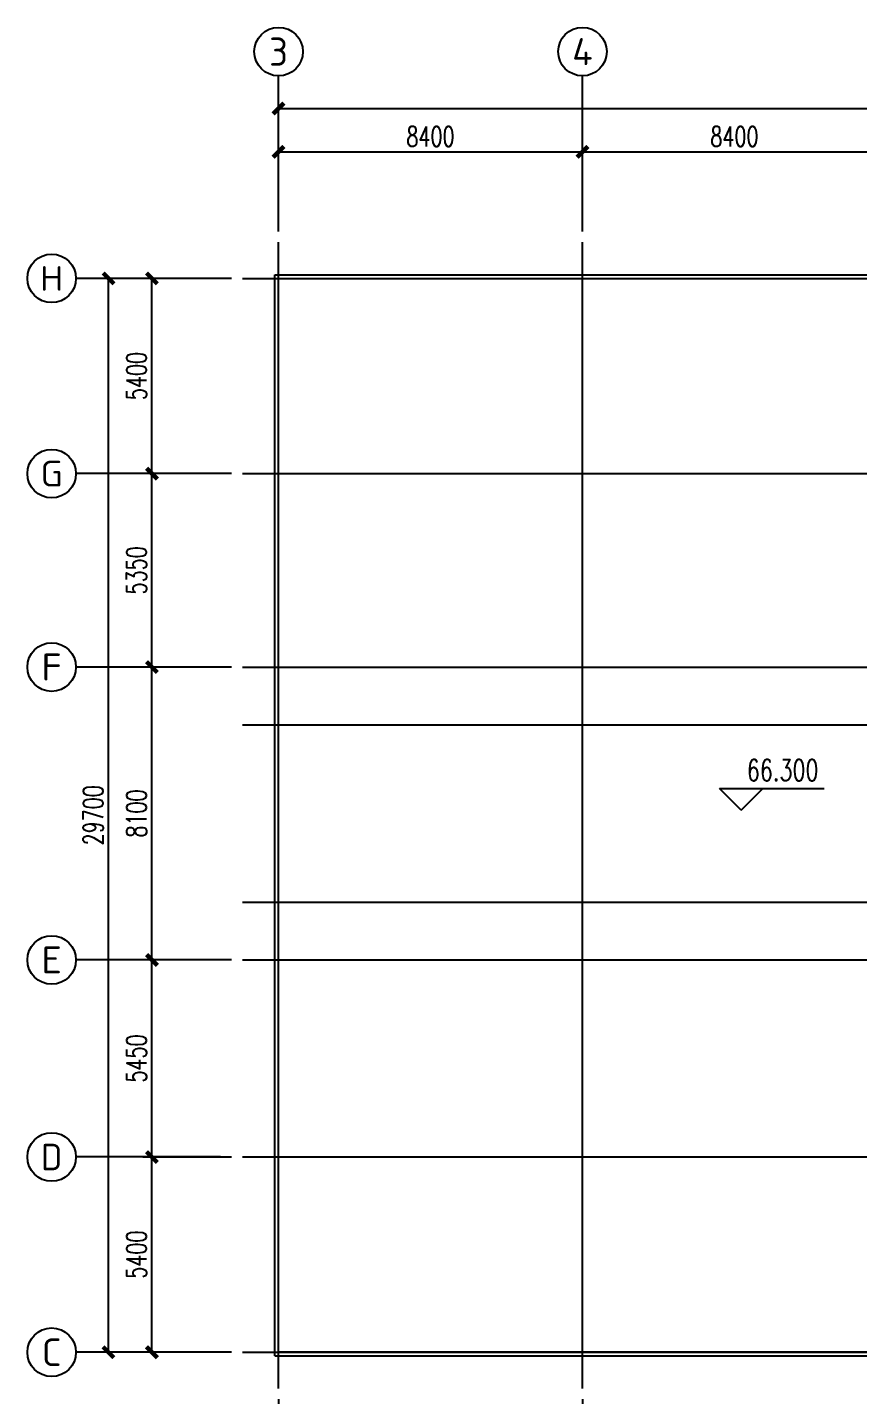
# Model space of a CAD drawing. Extents: x -1 to 1050000, y -900000 to 0.
# Drawn here: x 306862 to 329837, y -136255 to -98412 of the extents above; entities that cross this region are included whole.
import ezdxf
from ezdxf.enums import TextEntityAlignment as Align

# ---------------------------------------------------------------- set-up
doc = ezdxf.new("R2010")
doc.units = 0
doc.header["$LTSCALE"] = 1000
doc.header["$MEASUREMENT"] = 0
for name, color, linetype in [('AXIS', 3, 'Continuous'), ('AXIS_TEXT', 7, 'Continuous'), ('DIM_ELEV', 3, 'Continuous'), ('PUB_TEXT', 7, 'Continuous'), ('WALL-PARAPET', 6, 'Continuous')]:
    doc.layers.add(name, color=color, linetype=linetype)
doc.layers.add('DOTE', color=1, linetype='Continuous', plot=False)
doc.layers.add('DOTE_EXCLUDED', color=1, linetype='Continuous', plot=False)
doc.styles.add('_TCH_AXIS', font='tssdeng.shx', dxfattribs={"bigfont": 'GBCBIG.shx'})
doc.styles.add('_TCH_DIM', font='SIMPLEX', dxfattribs={"bigfont": 'GBCBIG'})
doc.styles.add('_TCH_DIM_T3', font='SIMPLEX', dxfattribs={"width": 0.705882, "bigfont": 'GBCBIG'})
doc.styles.add('COMPLEX', font='COMPLEX')
doc.dimstyles.new('_TCH_ARCH&&100', dxfattribs={"dimtxt": 297.5, "dimasz": 100, "dimexe": 250, "dimexo": 300, "dimgap": 126.25, "dimtad": 1, "dimdec": 0, "dimzin": 0, "dimdsep": 46, "dimtxsty": '_TCH_DIM_T3', "dimblk": 'ARCHTICK', "dimcen": 0.09, "dimclrt": 7, "dimazin": 2, "dimtfac": 1, "dimtdec": 0, "dimtix": 1, "dimtmove": 2, "dimatfit": 3, "dimfxl": 1, "dimtolj": 1, "dimtzin": 0, "dimarcsym": 0})

# ---------------------------------------------------------------- blocks, each defined once
blk = doc.blocks.new('_ArchTick')
at = {"color": 0, "linetype": 'ByBlock', "const_width": 0.4}
blk.add_lwpolyline([(-0.5, -0.5), (0.5, 0.5)], dxfattribs=at)
blk = doc.blocks.new('*D606')
at = {"layer": 'AXIS', "color": 0, "lineweight": -2, "transparency": 16777216}
for p, q in [((313804, -136355), (313804, -138805)), ((322204, -136355), (322204, -138805)), ((313804, -138555), (322204, -138555))]:
    blk.add_line(p, q, dxfattribs=at)
at = {"layer": 'Defpoints', "color": 0, "transparency": 16777216}
for p in [(313804, -136055), (322204, -136055), (322204, -138555)]:
    blk.add_point(p, dxfattribs=at)
at = {"layer": 'AXIS', "color": 0, "lineweight": -2, "transparency": 16777216, "xscale": 300, "yscale": 300, "zscale": 300, "rotation": 180}
blk.add_blockref('_ArchTick', (313804, -138555), dxfattribs=at)
at = {"layer": 'AXIS', "color": 0, "lineweight": -2, "transparency": 16777216, "xscale": 300, "yscale": 300, "zscale": 300}
blk.add_blockref('_ArchTick', (322204, -138555), dxfattribs=at)
at = {"layer": 'AXIS', "color": 7, "transparency": 16777216, "insert": (318004, -138130), "char_height": 550, "attachment_point": 5, "style": '_TCH_DIM_T3'}
blk.add_mtext('\\A1;8400', dxfattribs=at)
blk = doc.blocks.new('*D607')
at = {"layer": 'AXIS', "color": 0, "lineweight": -2, "transparency": 16777216}
for p, q in [((322204, -136355), (322204, -138805)), ((330604, -136355), (330604, -138805)), ((322204, -138555), (330604, -138555))]:
    blk.add_line(p, q, dxfattribs=at)
at = {"layer": 'Defpoints', "color": 0, "transparency": 16777216}
for p in [(322204, -136055), (330604, -136055), (330604, -138555)]:
    blk.add_point(p, dxfattribs=at)
at = {"layer": 'AXIS', "color": 0, "lineweight": -2, "transparency": 16777216, "xscale": 300, "yscale": 300, "zscale": 300, "rotation": 180}
blk.add_blockref('_ArchTick', (322204, -138555), dxfattribs=at)
at = {"layer": 'AXIS', "color": 0, "lineweight": -2, "transparency": 16777216, "xscale": 300, "yscale": 300, "zscale": 300}
blk.add_blockref('_ArchTick', (330604, -138555), dxfattribs=at)
at = {"layer": 'AXIS', "color": 7, "transparency": 16777216, "insert": (326404, -138130), "char_height": 550, "attachment_point": 5, "style": '_TCH_DIM_T3'}
blk.add_mtext('\\A1;8400', dxfattribs=at)
blk = doc.blocks.new('_AXISO')
blk.add_circle((0, 0), 0.5)
at = {"layer": 'AXIS_TEXT', "style": 'COMPLEX', "width": 1.041667}
blk.add_attdef('A', text='', height=0.56, dxfattribs=at).set_placement((-0.25, -0.28), (0.25, -0.28), align=Align.FIT)
blk = doc.blocks.new('*D610')
at = {"layer": 'AXIS', "color": 0, "lineweight": -2, "transparency": 16777216}
for p, q in [((312504, -129655), (310054, -129655)), ((310304, -135055), (310304, -129655)), ((312504, -135055), (310054, -135055))]:
    blk.add_line(p, q, dxfattribs=at)
at = {"layer": 'Defpoints', "color": 0, "transparency": 16777216}
for p in [(310304, -129655), (312804, -129655), (312804, -135055)]:
    blk.add_point(p, dxfattribs=at)
at = {"layer": 'AXIS', "color": 0, "lineweight": -2, "transparency": 16777216, "xscale": 300, "yscale": 300, "zscale": 300}
for p, rotation in [((310304, -129655), 90), ((310304, -135055), 270)]:
    blk.add_blockref('_ArchTick', p, dxfattribs=dict(at, rotation=rotation))
at = {"layer": 'AXIS', "color": 7, "transparency": 16777216, "insert": (309879, -132355), "char_height": 550, "attachment_point": 5, "rotation": 90, "style": '_TCH_DIM_T3'}
blk.add_mtext('\\A1;5400', dxfattribs=at)
blk = doc.blocks.new('*D611')
at = {"layer": 'AXIS', "color": 0, "lineweight": -2, "transparency": 16777216}
for p, q in [((312504, -124205), (310054, -124205)), ((310304, -129655), (310304, -124205)), ((312504, -129655), (310054, -129655))]:
    blk.add_line(p, q, dxfattribs=at)
at = {"layer": 'Defpoints', "color": 0, "transparency": 16777216}
for p in [(310304, -124205), (312804, -124205), (312804, -129655)]:
    blk.add_point(p, dxfattribs=at)
at = {"layer": 'AXIS', "color": 0, "lineweight": -2, "transparency": 16777216, "xscale": 300, "yscale": 300, "zscale": 300}
for p, rotation in [((310304, -124205), 90), ((310304, -129655), 270)]:
    blk.add_blockref('_ArchTick', p, dxfattribs=dict(at, rotation=rotation))
at = {"layer": 'AXIS', "color": 7, "transparency": 16777216, "insert": (309879, -126930), "char_height": 550, "attachment_point": 5, "rotation": 90, "style": '_TCH_DIM_T3'}
blk.add_mtext('\\A1;5450', dxfattribs=at)
blk = doc.blocks.new('*D612')
at = {"layer": 'AXIS', "color": 0, "lineweight": -2, "transparency": 16777216}
for p, q in [((312504, -116105), (310054, -116105)), ((310304, -124205), (310304, -116105)), ((312504, -124205), (310054, -124205))]:
    blk.add_line(p, q, dxfattribs=at)
at = {"layer": 'Defpoints', "color": 0, "transparency": 16777216}
for p in [(310304, -116105), (312804, -116105), (312804, -124205)]:
    blk.add_point(p, dxfattribs=at)
at = {"layer": 'AXIS', "color": 0, "lineweight": -2, "transparency": 16777216, "xscale": 300, "yscale": 300, "zscale": 300}
for p, rotation in [((310304, -116105), 90), ((310304, -124205), 270)]:
    blk.add_blockref('_ArchTick', p, dxfattribs=dict(at, rotation=rotation))
at = {"layer": 'AXIS', "color": 7, "transparency": 16777216, "insert": (309879, -120155), "char_height": 550, "attachment_point": 5, "rotation": 90, "style": '_TCH_DIM_T3'}
blk.add_mtext('\\A1;8100', dxfattribs=at)
blk = doc.blocks.new('*D613')
at = {"layer": 'AXIS', "color": 0, "lineweight": -2, "transparency": 16777216}
for p, q in [((312504, -110755), (310054, -110755)), ((310304, -116105), (310304, -110755)), ((312504, -116105), (310054, -116105))]:
    blk.add_line(p, q, dxfattribs=at)
at = {"layer": 'Defpoints', "color": 0, "transparency": 16777216}
for p in [(310304, -110755), (312804, -110755), (312804, -116105)]:
    blk.add_point(p, dxfattribs=at)
at = {"layer": 'AXIS', "color": 0, "lineweight": -2, "transparency": 16777216, "xscale": 300, "yscale": 300, "zscale": 300}
for p, rotation in [((310304, -110755), 90), ((310304, -116105), 270)]:
    blk.add_blockref('_ArchTick', p, dxfattribs=dict(at, rotation=rotation))
at = {"layer": 'AXIS', "color": 7, "transparency": 16777216, "insert": (309879, -113430), "char_height": 550, "attachment_point": 5, "rotation": 90, "style": '_TCH_DIM_T3'}
blk.add_mtext('\\A1;5350', dxfattribs=at)
blk = doc.blocks.new('*D614')
at = {"layer": 'AXIS', "color": 0, "lineweight": -2, "transparency": 16777216}
for p, q in [((312504, -105355), (310054, -105355)), ((310304, -110755), (310304, -105355)), ((312504, -110755), (310054, -110755))]:
    blk.add_line(p, q, dxfattribs=at)
at = {"layer": 'Defpoints', "color": 0, "transparency": 16777216}
for p in [(310304, -105355), (312804, -105355), (312804, -110755)]:
    blk.add_point(p, dxfattribs=at)
at = {"layer": 'AXIS', "color": 0, "lineweight": -2, "transparency": 16777216, "xscale": 300, "yscale": 300, "zscale": 300}
for p, rotation in [((310304, -105355), 90), ((310304, -110755), 270)]:
    blk.add_blockref('_ArchTick', p, dxfattribs=dict(at, rotation=rotation))
at = {"layer": 'AXIS', "color": 7, "transparency": 16777216, "insert": (309879, -108055), "char_height": 550, "attachment_point": 5, "rotation": 90, "style": '_TCH_DIM_T3'}
blk.add_mtext('\\A1;5400', dxfattribs=at)
blk = doc.blocks.new('*D615')
at = {"layer": 'AXIS', "color": 0, "lineweight": -2, "transparency": 16777216}
for p, q in [((312104, -105355), (308854, -105355)), ((309104, -135055), (309104, -105355)), ((312104, -135055), (308854, -135055))]:
    blk.add_line(p, q, dxfattribs=at)
at = {"layer": 'Defpoints', "color": 0, "transparency": 16777216}
for p in [(309104, -105355), (312404, -105355), (312404, -135055)]:
    blk.add_point(p, dxfattribs=at)
at = {"layer": 'AXIS', "color": 0, "lineweight": -2, "transparency": 16777216, "xscale": 300, "yscale": 300, "zscale": 300}
for p, rotation in [((309104, -105355), 90), ((309104, -135055), 270)]:
    blk.add_blockref('_ArchTick', p, dxfattribs=dict(at, rotation=rotation))
at = {"layer": 'AXIS', "color": 7, "transparency": 16777216, "insert": (308679, -120205), "char_height": 550, "attachment_point": 5, "rotation": 90, "style": '_TCH_DIM_T3'}
blk.add_mtext('\\A1;29700', dxfattribs=at)
blk = doc.blocks.new('*D598')
at = {"layer": 'AXIS', "color": 0, "lineweight": -2, "transparency": 16777216}
for p, q in [((313804, -104055), (313804, -101605)), ((322204, -104055), (322204, -101605)), ((313804, -101855), (322204, -101855))]:
    blk.add_line(p, q, dxfattribs=at)
at = {"layer": 'Defpoints', "color": 0, "transparency": 16777216}
for p in [(322204, -101855), (313804, -104355), (322204, -104355)]:
    blk.add_point(p, dxfattribs=at)
at = {"layer": 'AXIS', "color": 0, "lineweight": -2, "transparency": 16777216, "xscale": 300, "yscale": 300, "zscale": 300, "rotation": 180}
blk.add_blockref('_ArchTick', (313804, -101855), dxfattribs=at)
at = {"layer": 'AXIS', "color": 0, "lineweight": -2, "transparency": 16777216, "xscale": 300, "yscale": 300, "zscale": 300}
blk.add_blockref('_ArchTick', (322204, -101855), dxfattribs=at)
at = {"layer": 'AXIS', "color": 7, "transparency": 16777216, "insert": (318004, -101430), "char_height": 550, "attachment_point": 5, "style": '_TCH_DIM_T3'}
blk.add_mtext('\\A1;8400', dxfattribs=at)
blk = doc.blocks.new('*D599')
at = {"layer": 'AXIS', "color": 0, "lineweight": -2, "transparency": 16777216}
for p, q in [((322204, -104055), (322204, -101605)), ((330604, -104055), (330604, -101605)), ((322204, -101855), (330604, -101855))]:
    blk.add_line(p, q, dxfattribs=at)
at = {"layer": 'Defpoints', "color": 0, "transparency": 16777216}
for p in [(330604, -101855), (322204, -104355), (330604, -104355)]:
    blk.add_point(p, dxfattribs=at)
at = {"layer": 'AXIS', "color": 0, "lineweight": -2, "transparency": 16777216, "xscale": 300, "yscale": 300, "zscale": 300, "rotation": 180}
blk.add_blockref('_ArchTick', (322204, -101855), dxfattribs=at)
at = {"layer": 'AXIS', "color": 0, "lineweight": -2, "transparency": 16777216, "xscale": 300, "yscale": 300, "zscale": 300}
blk.add_blockref('_ArchTick', (330604, -101855), dxfattribs=at)
at = {"layer": 'AXIS', "color": 7, "transparency": 16777216, "insert": (326404, -101430), "char_height": 550, "attachment_point": 5, "style": '_TCH_DIM_T3'}
blk.add_mtext('\\A1;8400', dxfattribs=at)
blk = doc.blocks.new('*D621')
at = {"layer": 'AXIS', "color": 0, "lineweight": -2, "transparency": 16777216}
for p, q in [((313804, -103655), (313804, -100405)), ((313804, -100655), (363104, -100655)), ((363104, -103655), (363104, -100405))]:
    blk.add_line(p, q, dxfattribs=at)
at = {"layer": 'Defpoints', "color": 0, "transparency": 16777216}
for p in [(363104, -100655), (313804, -103955), (363104, -103955)]:
    blk.add_point(p, dxfattribs=at)
at = {"layer": 'AXIS', "color": 0, "lineweight": -2, "transparency": 16777216, "xscale": 300, "yscale": 300, "zscale": 300, "rotation": 180}
blk.add_blockref('_ArchTick', (313804, -100655), dxfattribs=at)
at = {"layer": 'AXIS', "color": 0, "lineweight": -2, "transparency": 16777216, "xscale": 300, "yscale": 300, "zscale": 300}
blk.add_blockref('_ArchTick', (363104, -100655), dxfattribs=at)
at = {"layer": 'AXIS', "color": 7, "transparency": 16777216, "insert": (338454, -100230), "char_height": 550, "attachment_point": 5, "style": '_TCH_DIM_T3'}
blk.add_mtext('\\A1;49300', dxfattribs=at)

msp = doc.modelspace()

# ---------------------------------------------------------------- linework, layer by layer
at = {"layer": 'AXIS'}
for p, q in [((313803.94, -103754.74), (313803.94, -99754.74)), ((322203.94, -103754.74), (322203.94, -99754.74)), ((312203.94, -105354.74), (308203.94, -105354.74)), ((312203.94, -110754.74), (308203.94, -110754.74)), ((312203.94, -116104.74), (308203.94, -116104.74)), ((312203.94, -124204.74), (308203.94, -124204.74)), ((312203.94, -129654.74), (308203.94, -129654.74)), ((312203.94, -135054.74), (308203.94, -135054.74))]:
    msp.add_line(p, q, dxfattribs=at)
at = {"layer": 'DIM_ELEV'}
for p, q in [((326588.31, -120061.87), (325988.31, -119461.87)), ((325988.31, -119461.87), (328888.31, -119461.87)), ((326588.31, -120061.87), (327188.31, -119461.87))]:
    msp.add_line(p, q, dxfattribs=at)
at = {"layer": 'DOTE'}
for p, q in [((313803.94, -136054.74), (313803.94, -104354.74)), ((322203.94, -136054.74), (322203.94, -104354.74)), ((312803.94, -105354.74), (364103.94, -105354.74)), ((312803.94, -110754.74), (364103.94, -110754.74)), ((312803.94, -116104.74), (364103.94, -116104.74)), ((312803.94, -124204.74), (364103.94, -124204.74)), ((312803.94, -129654.74), (364103.94, -129654.74)), ((312803.94, -135054.74), (364103.94, -135054.74))]:
    msp.add_line(p, q, dxfattribs=at)
at = {"layer": 'DOTE_EXCLUDED'}
for p, q in [((312803.94, -117704.74), (364103.94, -117704.74)), ((312803.94, -122604.74), (364103.94, -122604.74))]:
    msp.add_line(p, q, dxfattribs=at)
at = {"layer": 'WALL-PARAPET'}
for p, q in [((313703.94, -135154.74), (313703.94, -105254.74)), ((313703.94, -105254.74), (363203.94, -105254.74)), ((313803.94, -135154.74), (313803.94, -105254.74)), ((313803.94, -105354.74), (363103.94, -105354.74)), ((363103.94, -135054.74), (313803.94, -135054.74)), ((313703.94, -135154.74), (363203.94, -135154.74))]:
    msp.add_line(p, q, dxfattribs=at)

# ---------------------------------------------------------------- block references
at = {"layer": 'AXIS'}
ref = msp.add_blockref('_AXISO', (313803.94, -99083.6), dxfattribs=dict(at, xscale=1342.281879194632, yscale=1342.281879194632, zscale=1342.281879194632))
ref.add_attrib('A', '3', dxfattribs={"layer": 'AXIS_TEXT', "height": 781.79, "style": '_TCH_AXIS', "width": 1.238095}).set_placement((313543.34, -99474.49), (314064.54, -99474.49), align=Align.FIT)
ref = msp.add_blockref('_AXISO', (322203.94, -99083.6), dxfattribs=dict(at, xscale=1342.281879194632, yscale=1342.281879194632, zscale=1342.281879194632))
ref.add_attrib('A', '4', dxfattribs={"layer": 'AXIS_TEXT', "height": 747.39, "style": '_TCH_AXIS', "width": 1.320635}).set_placement((321919.22, -99457.29), (322488.66, -99457.29), align=Align.FIT)
ref = msp.add_blockref('_AXISO', (307532.8, -105354.74), dxfattribs=dict(at, xscale=1342.281879194632, yscale=1342.281879194632, zscale=1342.281879194632))
ref.add_attrib('A', 'H', dxfattribs={"layer": 'AXIS_TEXT', "height": 680.4, "style": '_TCH_AXIS', "width": 1.768707}).set_placement((307208.8, -105694.94), (307856.8, -105694.94), align=Align.FIT)
ref = msp.add_blockref('_AXISO', (307532.8, -110754.74), dxfattribs=dict(at, xscale=1342.281879194632, yscale=1342.281879194632, zscale=1342.281879194632))
ref.add_attrib('A', 'G', dxfattribs={"layer": 'AXIS_TEXT', "height": 713.4, "style": '_TCH_AXIS', "width": 1.485714}).set_placement((307227.06, -111111.44), (307838.54, -111111.44), align=Align.FIT)
ref = msp.add_blockref('_AXISO', (307532.8, -116104.74), dxfattribs=dict(at, xscale=1342.281879194632, yscale=1342.281879194632, zscale=1342.281879194632))
ref.add_attrib('A', 'F', dxfattribs={"layer": 'AXIS_TEXT', "height": 747.39, "style": '_TCH_AXIS', "width": 1.52381}).set_placement((307248.08, -116478.43), (307817.52, -116478.43), align=Align.FIT)
ref = msp.add_blockref('_AXISO', (307532.8, -124204.74), dxfattribs=dict(at, xscale=1342.281879194632, yscale=1342.281879194632, zscale=1342.281879194632))
ref.add_attrib('A', 'E', dxfattribs={"layer": 'AXIS_TEXT', "height": 747.39, "style": '_TCH_AXIS', "width": 1.52381}).set_placement((307248.08, -124578.43), (307817.52, -124578.43), align=Align.FIT)
ref = msp.add_blockref('_AXISO', (307532.8, -129654.74), dxfattribs=dict(at, xscale=1342.281879194632, yscale=1342.281879194632, zscale=1342.281879194632))
ref.add_attrib('A', 'D', dxfattribs={"layer": 'AXIS_TEXT', "height": 730.3, "style": '_TCH_AXIS', "width": 1.503401}).set_placement((307237.2, -130019.89), (307828.4, -130019.89), align=Align.FIT)
ref = msp.add_blockref('_AXISO', (307532.8, -135054.74), dxfattribs=dict(at, xscale=1342.281879194632, yscale=1342.281879194632, zscale=1342.281879194632))
ref.add_attrib('A', 'C', dxfattribs={"layer": 'AXIS_TEXT', "height": 764.58, "style": '_TCH_AXIS', "width": 1.238095}).set_placement((307259.74, -135437.03), (307805.87, -135437.03), align=Align.FIT)

# ---------------------------------------------------------------- texts
at = {"layer": 'PUB_TEXT', "style": '_TCH_DIM', "width": 0.705882}
msp.add_text('66.300', height=595, dxfattribs=at).set_placement((326748.31, -119251.87))

# ---------------------------------------------------------------- dimensions: what is measured, and where the dimension line sits
at = {"layer": 'AXIS'}
for p1, p2, distance, picture, middle in [((313803.94, -103954.74), (363103.94, -103954.74), 3300, '*D621', (338453.94, -100229.74)), ((313803.94, -104354.74), (322203.94, -104354.74), 2500, '*D598', (318003.94, -101429.74)), ((322203.94, -104354.74), (330603.94, -104354.74), 2500, '*D599', (326403.94, -101429.74)), ((312403.94, -135054.74), (312403.94, -105354.74), 3300, '*D615', (308678.94, -120204.74)), ((312803.94, -110754.74), (312803.94, -105354.74), 2500, '*D614', (309878.94, -108054.74)), ((312803.94, -116104.74), (312803.94, -110754.74), 2500, '*D613', (309878.94, -113429.74)), ((312803.94, -124204.74), (312803.94, -116104.74), 2500, '*D612', (309878.94, -120154.74)), ((312803.94, -129654.74), (312803.94, -124204.74), 2500, '*D611', (309878.94, -126929.74)), ((312803.94, -135054.74), (312803.94, -129654.74), 2500, '*D610', (309878.94, -132354.74)), ((313803.94, -136054.74), (322203.94, -136054.74), -2500, '*D606', (318003.94, -138129.74)), ((322203.94, -136054.74), (330603.94, -136054.74), -2500, '*D607', (326403.94, -138129.74))]:
    dim = msp.add_aligned_dim(p1=p1, p2=p2, distance=distance, dimstyle='_TCH_ARCH&&100', override={"dimtxt": 550, "dimasz": 300, "dimgap": 150}, dxfattribs=at)
    dim.commit()
    dim.dimension.update_dxf_attribs({"geometry": picture, "text_midpoint": middle})

doc.saveas('drawing.dxf')
